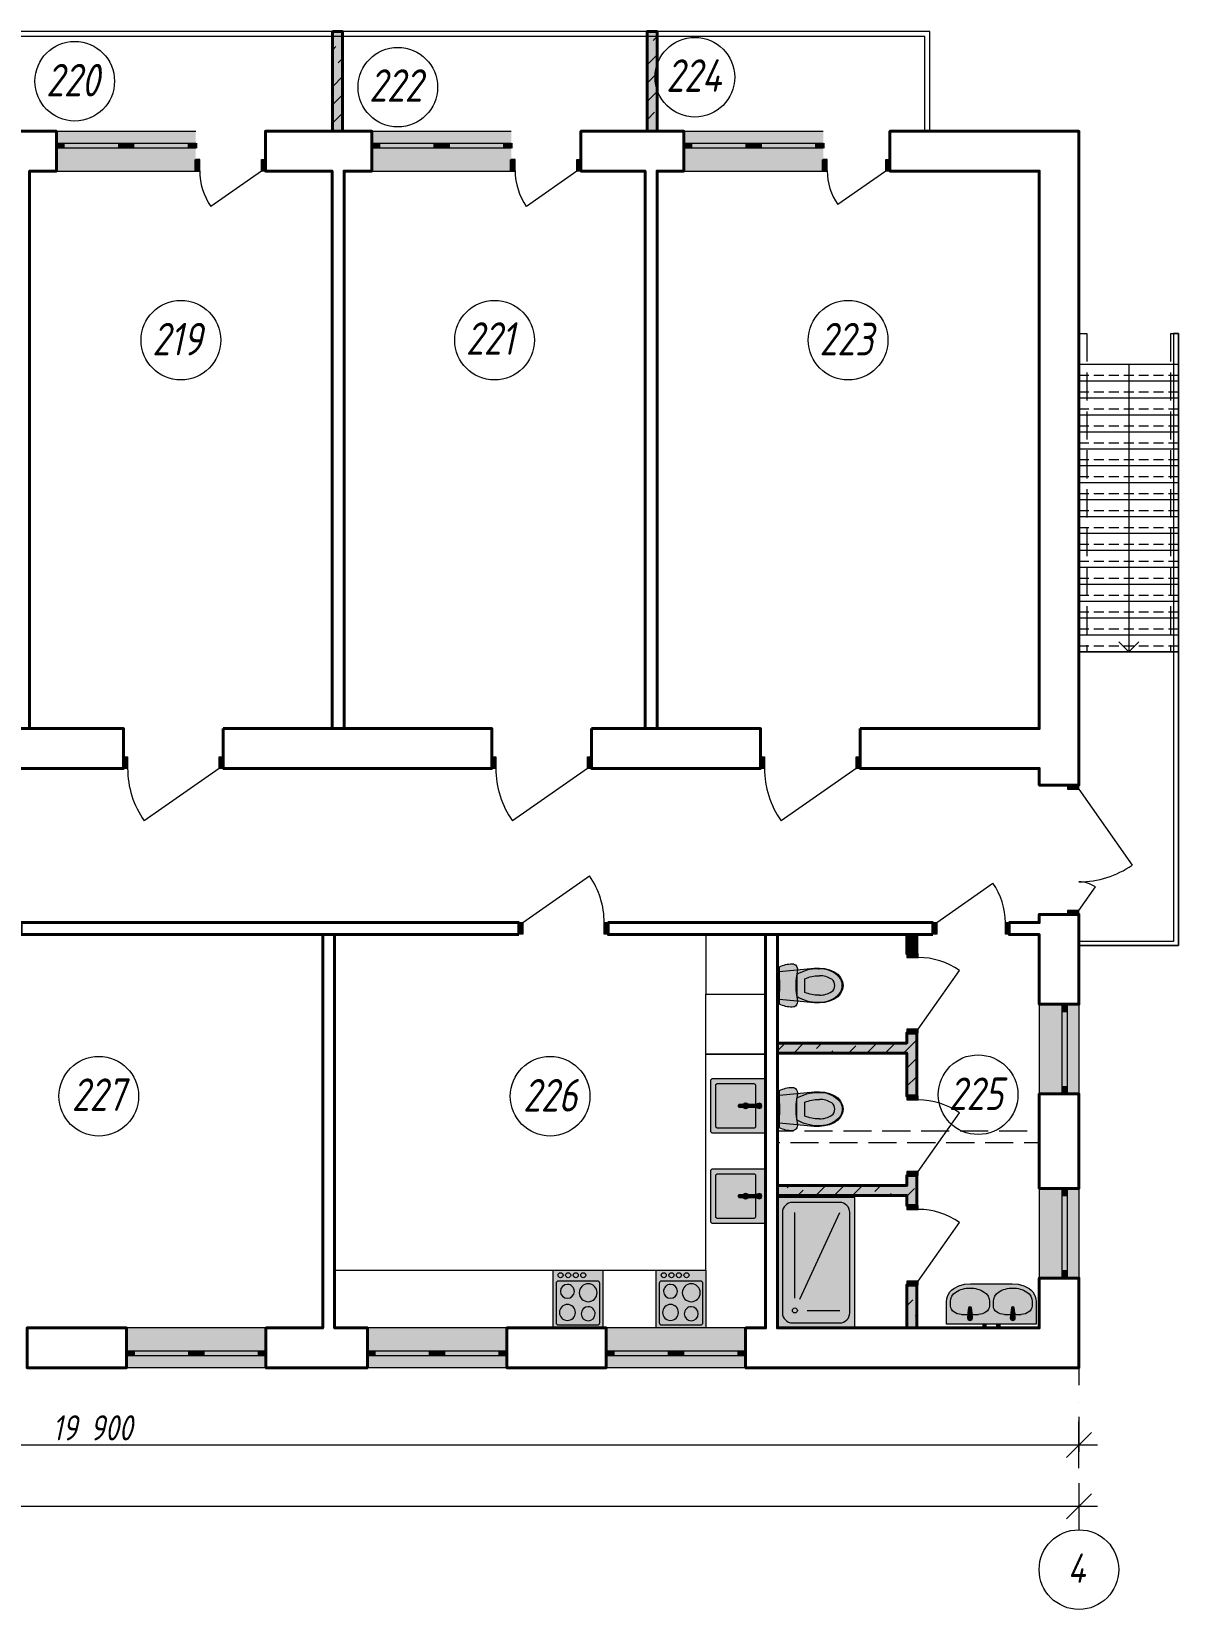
# Model space of a CAD drawing. Header units: millimetres. Extents: x 152414 to 272323, y -11730 to 31551.
# Drawn here: x 260797 to 272323, y 9439 to 25286 of the extents above; entities that cross this region are included whole.
import ezdxf

# ---------------------------------------------------------------- set-up
doc = ezdxf.new("R2010")
doc.units = ezdxf.units.MM
for name, color, linetype in [('!Сан приборы', 200, 'Continuous'), ('PDF _Аннотация - Общий', 7, 'Continuous'), ('PDF _Интерьер - Мебель', 7, 'Continuous'), ('PDF _Конструктив - Стены Несущие', 7, 'Continuous'), ('PDF _Размер - Общий', 7, 'Continuous'), ('PDF _Текст', 7, 'Continuous')]:
    doc.layers.add(name, color=color, linetype=linetype)
doc.styles.add('PDF Arial', font='isocpeui.ttf', dxfattribs={"width": 0.8})

msp = doc.modelspace()

# ---------------------------------------------------------------- hatches: boundary and pattern name
at = {"layer": '!Сан приборы', "true_color": 0xffffff, "transparency": 33554559}
for points in [[(268313, 15893), (268328, 15900), (268343, 15906), (268359, 15911), (268375, 15915), (268391, 15919), (268408, 15921), (268424, 15923), (268441, 15923), (268453, 15922), (268464, 15918), (268474, 15912), (268482, 15904), (268488, 15894), (268492, 15883), (268494, 15872), (268493, 15860), (268486, 15822), (268481, 15783), (268478, 15745), (268477, 15706), (268478, 15667), (268481, 15628), (268486, 15590), (268493, 15551), (268494, 15540), (268492, 15528), (268488, 15517), (268482, 15508), (268474, 15499), (268464, 15493), (268453, 15490), (268441, 15488), (268424, 15489), (268408, 15490), (268391, 15493), (268375, 15496), (268359, 15500), (268343, 15506), (268328, 15512), (268313, 15519)], [(268766, 15875), (268816, 15863), (268863, 15844), (268900, 15818), (268928, 15785), (268946, 15747), (268953, 15706), (268946, 15665), (268928, 15626), (268900, 15593), (268863, 15568), (268816, 15549), (268766, 15536), (268715, 15531), (268663, 15532), (268313, 15565), (268313, 15847), (268663, 15879), (268715, 15881)], [(267623, 14242), (267623, 14752), (267629, 14766), (267643, 14772), (268153, 14772), (268167, 14766), (268173, 14752), (268173, 14242), (268167, 14228), (268153, 14222), (267643, 14222), (267629, 14228)], [(268313, 14651), (268328, 14658), (268343, 14664), (268359, 14669), (268375, 14674), (268391, 14677), (268408, 14680), (268424, 14681), (268441, 14682), (268453, 14680), (268464, 14677), (268474, 14670), (268482, 14662), (268488, 14653), (268492, 14642), (268494, 14630), (268493, 14619), (268486, 14580), (268481, 14542), (268478, 14503), (268477, 14464), (268478, 14425), (268481, 14386), (268486, 14348), (268493, 14310), (268494, 14298), (268492, 14287), (268488, 14276), (268482, 14266), (268474, 14258), (268464, 14252), (268453, 14248), (268441, 14247), (268424, 14247), (268408, 14249), (268391, 14251), (268375, 14254), (268359, 14259), (268343, 14264), (268328, 14270), (268313, 14277)], [(268766, 14633), (268816, 14621), (268863, 14602), (268900, 14576), (268928, 14543), (268946, 14505), (268953, 14464), (268946, 14423), (268928, 14385), (268900, 14352), (268863, 14326), (268816, 14307), (268766, 14295), (268715, 14289), (268663, 14291), (268313, 14323), (268313, 14605), (268663, 14637), (268715, 14639)], [(267905, 14511), (267910, 14513), (268068, 14513), (268046, 14507), (268040, 14503), (268038, 14497), (268040, 14491), (268046, 14487), (268068, 14481), (267910, 14481), (267905, 14483), (267900, 14497)], [(268046, 14507), (268105, 14523), (268126, 14517), (268136, 14497), (268126, 14477), (268105, 14471), (268046, 14487), (268040, 14491), (268038, 14497), (268040, 14503)], [(267623, 13335), (267623, 13845), (267629, 13859), (267643, 13865), (268153, 13865), (268167, 13859), (268173, 13845), (268173, 13335), (268167, 13321), (268153, 13315), (267643, 13315), (267629, 13321)], [(267905, 13605), (267910, 13606), (268068, 13606), (268046, 13600), (268040, 13597), (268038, 13590), (268040, 13584), (268046, 13580), (268068, 13574), (267910, 13574), (267905, 13576), (267900, 13590)], [(268046, 13600), (268105, 13616), (268126, 13610), (268136, 13590), (268126, 13570), (268105, 13564), (268046, 13580), (268040, 13584), (268038, 13590), (268040, 13597)], [(269993, 12532), (269995, 12558), (270001, 12583), (270012, 12606), (270026, 12628), (270043, 12646), (270064, 12662), (270064, 12662), (270117, 12689), (270174, 12705), (270234, 12711), (270234, 12711), (270652, 12711), (270711, 12705), (270768, 12689), (270821, 12662), (270821, 12662), (270842, 12646), (270859, 12628), (270874, 12606), (270884, 12583), (270891, 12558), (270893, 12532), (270893, 12532), (270893, 12305), (269993, 12305)], [(270203, 12367), (270207, 12409), (270210, 12419), (270217, 12472), (270220, 12479), (270228, 12482), (270235, 12479), (270239, 12472), (270245, 12419), (270249, 12409), (270253, 12367), (270245, 12350), (270228, 12342), (270210, 12350)], [(270633, 12367), (270637, 12409), (270640, 12419), (270647, 12472), (270650, 12479), (270658, 12482), (270665, 12479), (270669, 12472), (270675, 12419), (270679, 12409), (270683, 12367), (270675, 12350), (270658, 12342), (270640, 12350)]]:
    msp.add_hatch(color=7, dxfattribs=at).paths.add_polyline_path(points)
at = {"layer": 'PDF _Конструктив - Стены Несущие', "true_color": 0xffffff, "transparency": 33554559}
for points in [[(262448, 24286), (262448, 24166), (262448, 24116), (262448, 23886), (261048, 23886), (261048, 24116), (261048, 24166), (261048, 24286)], [(265618, 24286), (265618, 24166), (265618, 24116), (265618, 23886), (264218, 23886), (264218, 24116), (264218, 24166), (264218, 24286)], [(268753, 24286), (268753, 24166), (268753, 24116), (268753, 23886), (267353, 23886), (267353, 24116), (267353, 24166), (267353, 24286)], [(271323, 14617), (271203, 14617), (271153, 14617), (270923, 14617), (270923, 15517), (271153, 15517), (271203, 15517), (271323, 15517)], [(271323, 12767), (271203, 12767), (271153, 12767), (270923, 12767), (270923, 13667), (271153, 13667), (271203, 13667), (271323, 13667)], [(261753, 11867), (261753, 11987), (261753, 12037), (261753, 12267), (263153, 12267), (263153, 12037), (263153, 11987), (263153, 11867)], [(264173, 11867), (264173, 11987), (264173, 12037), (264173, 12267), (265573, 12267), (265573, 12037), (265573, 11987), (265573, 11867)], [(266573, 11867), (266573, 11987), (266573, 12037), (266573, 12267), (267973, 12267), (267973, 12037), (267973, 11987), (267973, 11867)]]:
    msp.add_hatch(color=7, dxfattribs=at).paths.add_polyline_path(points)

# ---------------------------------------------------------------- linework, layer by layer
at = {"layer": '!Сан приборы', "lineweight": 0}
for points in [[(268313, 15893), (268328, 15900), (268343, 15906), (268359, 15911), (268375, 15915), (268391, 15919), (268408, 15921), (268424, 15923), (268441, 15923), (268453, 15922), (268464, 15918), (268474, 15912), (268482, 15904), (268488, 15894), (268492, 15883), (268494, 15872), (268493, 15860), (268486, 15822), (268481, 15783), (268478, 15745), (268477, 15706), (268478, 15667), (268481, 15628), (268486, 15590), (268493, 15551), (268494, 15540), (268492, 15528), (268488, 15517), (268482, 15508), (268474, 15499), (268464, 15493), (268453, 15490), (268441, 15488), (268424, 15489), (268408, 15490), (268391, 15493), (268375, 15496), (268359, 15500), (268343, 15506), (268328, 15512), (268313, 15519)], [(268766, 15875), (268816, 15863), (268863, 15844), (268900, 15818), (268928, 15785), (268946, 15747), (268953, 15706), (268946, 15665), (268928, 15626), (268900, 15593), (268863, 15568), (268816, 15549), (268766, 15536), (268715, 15531), (268663, 15532), (268313, 15565), (268313, 15847), (268663, 15879), (268715, 15881)], [(268293, 15694), (268293, 15706), (268293, 15717), (268293, 15722), (268313, 15722), (268313, 15717), (268313, 15706), (268313, 15694), (268313, 15690), (268313, 15665), (268313, 15649), (268293, 15649), (268293, 15665), (268293, 15690)], [(268313, 14651), (268328, 14658), (268343, 14664), (268359, 14669), (268375, 14674), (268391, 14677), (268408, 14680), (268424, 14681), (268441, 14682), (268453, 14680), (268464, 14677), (268474, 14670), (268482, 14662), (268488, 14653), (268492, 14642), (268494, 14630), (268493, 14619), (268486, 14580), (268481, 14542), (268478, 14503), (268477, 14464), (268478, 14425), (268481, 14386), (268486, 14348), (268493, 14310), (268494, 14298), (268492, 14287), (268488, 14276), (268482, 14266), (268474, 14258), (268464, 14252), (268453, 14248), (268441, 14247), (268424, 14247), (268408, 14249), (268391, 14251), (268375, 14254), (268359, 14259), (268343, 14264), (268328, 14270), (268313, 14277)], [(268766, 14633), (268816, 14621), (268863, 14602), (268900, 14576), (268928, 14543), (268946, 14505), (268953, 14464), (268946, 14423), (268928, 14385), (268900, 14352), (268863, 14326), (268816, 14307), (268766, 14295), (268715, 14289), (268663, 14291), (268313, 14323), (268313, 14605), (268663, 14637), (268715, 14639)], [(268293, 14453), (268293, 14464), (268293, 14475), (268293, 14480), (268313, 14480), (268313, 14475), (268313, 14464), (268313, 14453), (268313, 14448), (268313, 14424), (268313, 14407), (268293, 14407), (268293, 14424), (268293, 14448)], [(269069, 13577), (268293, 13577), (268293, 12267), (269069, 12267)], [(269993, 12532), (269995, 12558), (270001, 12583), (270012, 12606), (270026, 12628), (270043, 12646), (270064, 12662), (270117, 12689), (270174, 12705), (270234, 12711), (270652, 12711), (270711, 12705), (270768, 12689), (270821, 12662), (270842, 12646), (270859, 12628), (270874, 12606), (270884, 12583), (270891, 12558), (270893, 12532), (270893, 12305), (269993, 12305)], [(270359, 12305), (270386, 12305), (270386, 12285), (270359, 12285)], [(270499, 12305), (270526, 12305), (270526, 12285), (270499, 12285)]]:
    msp.add_lwpolyline(points, close=True, dxfattribs=at)
for points in [[(268701, 15873, 0.133292), (268486, 15815), (268486, 15706), (268486, 15597, 0.133292), (268701, 15538, 0.007499), (268711, 15539, 0.015722), (268725, 15538, 0.214492), (268917, 15625, 0.158331), (268944, 15706, 0.158056), (268917, 15787, 0.214167), (268725, 15873, 0.015722), (268711, 15873)], [(268710, 15608, -0.1012), (268568, 15637), (268568, 15706), (268568, 15774, -0.101215), (268710, 15804)], [(268715, 15608, 0.140741), (268838, 15644, 0.234285), (268870, 15706, 0.234285), (268838, 15768, 0.140179), (268715, 15804)], [(268105, 14471), (268046, 14487), (268068, 14481), (267910, 14481, -0.176013), (267905, 14483, -0.188181), (267900, 14497, -0.188839), (267905, 14511, -0.176013), (267910, 14513), (268068, 14513), (268046, 14507), (268105, 14523)], [(268109, 14471, 0.414773), (268136, 14497, 0.414773), (268109, 14523)], [(268710, 14366, -0.101215), (268568, 14395), (268568, 14464), (268568, 14533, -0.1012), (268710, 14562)], [(268715, 14366, 0.140179), (268838, 14402, 0.234285), (268870, 14464, 0.234285), (268838, 14526, 0.140741), (268715, 14562)], [(267905, 13576, -0.188839), (267900, 13590, -0.188181), (267905, 13605, -0.176013), (267910, 13606), (268068, 13606), (268046, 13600), (268105, 13616)], [(268109, 13564, 0.414773), (268136, 13590, 0.414773), (268109, 13617)], [(270033, 12487), (270033, 12532, -0.257856), (270085, 12627, -0.136533), (270228, 12667, -0.136444), (270370, 12627, -0.257314), (270423, 12532), (270423, 12487)], [(270463, 12487), (270463, 12532, -0.257856), (270515, 12627, -0.136533), (270658, 12667, -0.136444), (270800, 12627, -0.257314), (270852, 12532), (270852, 12487)], [(270210, 12419), (270217, 12472, -0.380252), (270228, 12482, -0.376899), (270239, 12472), (270245, 12419, 0.252665), (270228, 12429, 0.253346), (270210, 12419, 0.118295), (270207, 12409), (270203, 12367, 0.414), (270228, 12342, 0.414), (270253, 12367), (270249, 12409)], [(270640, 12419), (270647, 12472, -0.380252), (270658, 12482, -0.376899), (270669, 12472), (270675, 12419, 0.252665), (270658, 12429, 0.253346), (270640, 12419, 0.118295), (270637, 12409), (270633, 12367, 0.414), (270658, 12342, 0.414), (270683, 12367), (270679, 12409)]]:
    msp.add_lwpolyline(points, format="xyb", dxfattribs=at)
for points in [[(268711, 15873), (268711, 15873)], [(268293, 15722), (268293, 15746), (268293, 15763), (268313, 15763), (268313, 15746), (268313, 15722)], [(268313, 15690), (268293, 15690)], [(268715, 15803), (268715, 15803)], [(268838, 15768), (268838, 15768)], [(268870, 15706), (268870, 15706)], [(268917, 15787), (268917, 15787)], [(268944, 15706), (268944, 15706)], [(268486, 15597), (268486, 15597)], [(268568, 15637), (268568, 15637)], [(268711, 15539), (268711, 15539)], [(268715, 15608), (268715, 15608)], [(268838, 15644), (268838, 15644)], [(268917, 15625), (268917, 15625)], [(268711, 14631), (268711, 14631)], [(267905, 14511), (267905, 14511)], [(267905, 14483), (267905, 14483)], [(267910, 14513), (267910, 14513)], [(268046, 14507), (268046, 14507)], [(268046, 14487), (268046, 14487)], [(268105, 14471), (268105, 14471)], [(268293, 14480), (268293, 14504), (268293, 14521), (268313, 14521), (268313, 14504), (268313, 14480)], [(268313, 14448), (268293, 14448)], [(268715, 14562), (268715, 14562)], [(268838, 14526), (268838, 14526)], [(268870, 14464), (268870, 14464)], [(268917, 14545), (268917, 14545)], [(268944, 14464), (268944, 14464)], [(267673, 14292), (267673, 14292)], [(268486, 14355), (268486, 14355)], [(268568, 14395), (268568, 14395)], [(268711, 14297), (268711, 14297)], [(268715, 14366), (268715, 14366)], [(268838, 14402), (268838, 14402)], [(268917, 14383), (268917, 14383)], [(267623, 14242), (267623, 14242)], [(267905, 13605), (267905, 13605)], [(267905, 13576), (267905, 13576)], [(267910, 13606), (267910, 13606)], [(268105, 13564), (268046, 13580), (268068, 13574), (267910, 13574)], [(268046, 13600), (268046, 13600)], [(268046, 13580), (268046, 13580)], [(268105, 13564), (268105, 13564)], [(267623, 13335), (267623, 13335)], [(267673, 13385), (267673, 13385)], [(268468, 12567), (268468, 13427)], [(268518, 12556), (268919, 13427)], [(270234, 12711), (270234, 12711)], [(270064, 12662), (270064, 12662)], [(270821, 12662), (270821, 12662)], [(270893, 12532), (270893, 12532)], [(268593, 12442), (268919, 12442)], [(270144, 12402), (270312, 12402)], [(270203, 12367), (270203, 12367)], [(270210, 12419), (270210, 12419)], [(270239, 12472), (270239, 12472)], [(270249, 12409), (270249, 12409)], [(270574, 12402), (270742, 12402)], [(270633, 12367), (270633, 12367)], [(270640, 12419), (270640, 12419)], [(270669, 12472), (270669, 12472)], [(270679, 12409), (270679, 12409)]]:
    msp.add_lwpolyline(points, dxfattribs=at)
for points in [[(268153, 14772, -0.414376), (268173, 14752), (268173, 14242, -0.41625), (268153, 14222), (267643, 14222, -0.414376), (267623, 14242), (267623, 14752, -0.4125), (267643, 14772)], [(268053, 14722, -0.414376), (268073, 14702), (268073, 14292, -0.41625), (268053, 14272), (267693, 14272, -0.414376), (267673, 14292), (267673, 14702, -0.4125), (267693, 14722)], [(268711, 14297, -0.007497), (268701, 14297, -0.132968), (268486, 14355), (268486, 14464), (268486, 14573, -0.133292), (268701, 14631, -0.007499), (268711, 14631, -0.015722), (268725, 14632, -0.214492), (268917, 14545, -0.158331), (268944, 14464, -0.158232), (268917, 14383, -0.21445), (268725, 14297, -0.015722)], [(268046, 14507, 0.362233), (268038, 14497, 0.360053), (268046, 14487, -0.360053), (268038, 14497, -0.362233)], [(268153, 13865, -0.41625), (268173, 13845), (268173, 13335, -0.414376), (268153, 13315), (267643, 13315, -0.4125), (267623, 13335), (267623, 13845, -0.414376), (267643, 13865)], [(268053, 13815, -0.41625), (268073, 13795), (268073, 13385, -0.414376), (268053, 13365), (267693, 13365, -0.4125), (267673, 13385), (267673, 13795, -0.414376), (267693, 13815)], [(268046, 13600, 0.356324), (268038, 13590, 0.362233), (268046, 13580, -0.362233), (268038, 13590, -0.356324)], [(269019, 13427, 0.414375), (268919, 13527), (268443, 13527, 0.414375), (268343, 13427), (268343, 12417, 0.414), (268443, 12317), (268919, 12317, 0.414), (269019, 12417)], [(270228, 12421, 0.413603), (270214, 12407), (270214, 12392), (270241, 12392), (270241, 12407, 0.413603)], [(270658, 12421, 0.413603), (270644, 12407), (270644, 12392), (270671, 12392), (270671, 12407, 0.413603)]]:
    msp.add_lwpolyline(points, format="xyb", close=True, dxfattribs=at)
for centre, radius in [((267973, 14497), 30), ((267973, 13590), 30), ((268468, 12442), 25)]:
    msp.add_circle(centre, radius, dxfattribs=at)
for points in [[(268701, 15873), (268704, 15873), (268707, 15873), (268711, 15873)], [(268710, 15804), (268712, 15804), (268713, 15804), (268715, 15804)], [(268715, 15608), (268713, 15608), (268712, 15608), (268710, 15608)], [(268105, 14523), (268106, 14523), (268108, 14523), (268109, 14523)], [(268109, 14471), (268108, 14471), (268106, 14471), (268105, 14471)], [(268710, 14562), (268712, 14562), (268713, 14562), (268715, 14562)], [(268715, 14366), (268713, 14366), (268712, 14366), (268710, 14366)], [(267910, 13574), (267908, 13574), (267907, 13575), (267905, 13576)], [(268105, 13616), (268106, 13616), (268108, 13617), (268109, 13617)], [(268109, 13564), (268108, 13564), (268106, 13564), (268105, 13564)], [(270144, 12402), (270082, 12402), (270033, 12440), (270033, 12487)], [(270245, 12419), (270247, 12416), (270248, 12413), (270249, 12409)], [(270423, 12487), (270423, 12440), (270373, 12402), (270312, 12402)], [(270574, 12402), (270512, 12402), (270463, 12440), (270463, 12487)], [(270675, 12419), (270677, 12416), (270678, 12413), (270679, 12409)], [(270852, 12487), (270852, 12440), (270803, 12402), (270742, 12402)]]:
    msp.add_open_spline(points, degree=3, dxfattribs=at)
at = {"layer": '!Сан приборы', "color": 7, "lineweight": 0, "true_color": 0xffffff, "transparency": 33554559}
for points in [[(268313, 15763), (268313, 15746), (268293, 15763), (268293, 15746)], [(268313, 15746), (268313, 15722), (268293, 15746), (268293, 15722)], [(268313, 15722), (268313, 15717), (268293, 15722), (268293, 15717)], [(268313, 15717), (268313, 15706), (268293, 15717), (268293, 15706)], [(268313, 15706), (268313, 15694), (268293, 15706), (268293, 15694)], [(268313, 15694), (268313, 15690), (268293, 15694), (268293, 15690)], [(268293, 15690), (268313, 15690), (268293, 15665), (268313, 15665)], [(268313, 15665), (268313, 15649), (268293, 15665), (268293, 15649)], [(268313, 14521), (268313, 14504), (268293, 14521), (268293, 14504)], [(268313, 14504), (268313, 14480), (268293, 14504), (268293, 14480)], [(268313, 14480), (268313, 14475), (268293, 14480), (268293, 14475)], [(268313, 14475), (268313, 14464), (268293, 14475), (268293, 14464)], [(268313, 14464), (268313, 14453), (268293, 14464), (268293, 14453)], [(268313, 14453), (268313, 14448), (268293, 14453), (268293, 14448)], [(268293, 14448), (268313, 14448), (268293, 14424), (268313, 14424)], [(268313, 14424), (268313, 14407), (268293, 14424), (268293, 14407)], [(269069, 12267), (268293, 12267), (269069, 13577), (268293, 13577)], [(270359, 12305), (270386, 12305), (270359, 12285), (270386, 12285)], [(270499, 12305), (270526, 12305), (270499, 12285), (270526, 12285)]]:
    msp.add_solid(points, dxfattribs=at)
at = {"layer": 'PDF _Аннотация - Общий', "lineweight": 9}
for points in [[(269823, 24286), (269823, 25286), (254443, 25286), (254443, 24286)], [(269773, 24286), (269773, 25236), (254493, 25236), (254493, 24286)], [(272243, 22254), (272323, 22254), (272323, 19057), (271323, 19057), (272323, 19057), (272323, 16107), (271323, 16107), (271323, 16148)], [(272323, 19057), (271323, 19057), (271323, 22254), (271403, 22254)], [(271403, 22254), (271403, 21972)], [(272243, 22254), (272243, 21972)], [(271323, 21947), (272323, 21947)], [(271823, 21947), (271823, 19057)], [(271323, 21837), (271423, 21837)], [(271323, 21777), (272323, 21777)], [(271403, 21863), (271403, 21581)], [(271473, 21837), (271573, 21837)], [(271623, 21837), (271723, 21837)], [(271773, 21837), (271873, 21837)], [(271923, 21837), (272023, 21837)], [(272073, 21837), (272173, 21837)], [(272223, 21837), (272323, 21837)], [(272243, 21863), (272243, 21581)], [(271323, 21667), (271423, 21667)], [(271323, 21607), (272323, 21607)], [(271473, 21667), (271573, 21667)], [(271623, 21667), (271723, 21667)], [(271773, 21667), (271873, 21667)], [(271923, 21667), (272023, 21667)], [(272073, 21667), (272173, 21667)], [(272223, 21667), (272323, 21667)], [(271323, 21497), (271423, 21497)], [(271323, 21437), (272323, 21437)], [(271403, 21472), (271403, 21190)], [(271473, 21497), (271573, 21497)], [(271623, 21497), (271723, 21497)], [(271773, 21497), (271873, 21497)], [(271923, 21497), (272023, 21497)], [(272073, 21497), (272173, 21497)], [(272223, 21497), (272323, 21497)], [(272243, 21472), (272243, 21190)], [(271323, 21327), (271423, 21327)], [(271323, 21267), (272323, 21267)], [(271473, 21327), (271573, 21327)], [(271623, 21327), (271723, 21327)], [(271773, 21327), (271873, 21327)], [(271923, 21327), (272023, 21327)], [(272073, 21327), (272173, 21327)], [(272223, 21327), (272323, 21327)], [(271323, 21157), (271423, 21157)], [(271323, 21097), (272323, 21097)], [(271403, 21081), (271403, 20798)], [(271473, 21157), (271573, 21157)], [(271623, 21157), (271723, 21157)], [(271773, 21157), (271873, 21157)], [(271923, 21157), (272023, 21157)], [(272073, 21157), (272173, 21157)], [(272223, 21157), (272323, 21157)], [(272243, 21081), (272243, 20798)], [(271323, 20987), (271423, 20987)], [(271323, 20927), (272323, 20927)], [(271473, 20987), (271573, 20987)], [(271623, 20987), (271723, 20987)], [(271773, 20987), (271873, 20987)], [(271923, 20987), (272023, 20987)], [(272073, 20987), (272173, 20987)], [(272223, 20987), (272323, 20987)], [(271323, 20817), (271423, 20817)], [(271473, 20817), (271573, 20817)], [(271623, 20817), (271723, 20817)], [(271773, 20817), (271873, 20817)], [(271923, 20817), (272023, 20817)], [(272073, 20817), (272173, 20817)], [(272223, 20817), (272323, 20817)], [(271323, 20757), (272323, 20757)], [(271323, 20647), (271423, 20647)], [(271403, 20689), (271403, 20407)], [(271473, 20647), (271573, 20647)], [(271623, 20647), (271723, 20647)], [(271773, 20647), (271873, 20647)], [(271923, 20647), (272023, 20647)], [(272073, 20647), (272173, 20647)], [(272223, 20647), (272323, 20647)], [(272243, 20689), (272243, 20407)], [(271323, 20587), (272323, 20587)], [(271323, 20477), (271423, 20477)], [(271473, 20477), (271573, 20477)], [(271623, 20477), (271723, 20477)], [(271773, 20477), (271873, 20477)], [(271923, 20477), (272023, 20477)], [(272073, 20477), (272173, 20477)], [(272223, 20477), (272323, 20477)], [(271323, 20417), (272323, 20417)], [(271323, 20307), (271423, 20307)], [(271403, 20298), (271403, 20016)], [(271473, 20307), (271573, 20307)], [(271623, 20307), (271723, 20307)], [(271773, 20307), (271873, 20307)], [(271923, 20307), (272023, 20307)], [(272073, 20307), (272173, 20307)], [(272223, 20307), (272323, 20307)], [(272243, 20298), (272243, 20016)], [(271323, 20247), (272323, 20247)], [(271323, 20137), (271423, 20137)], [(271473, 20137), (271573, 20137)], [(271623, 20137), (271723, 20137)], [(271773, 20137), (271873, 20137)], [(271923, 20137), (272023, 20137)], [(272073, 20137), (272173, 20137)], [(272223, 20137), (272323, 20137)], [(271323, 20077), (272323, 20077)], [(271323, 19967), (271423, 19967)], [(271323, 19907), (272323, 19907)], [(271403, 19907), (271403, 19625)], [(271473, 19967), (271573, 19967)], [(271623, 19967), (271723, 19967)], [(271773, 19967), (271873, 19967)], [(271923, 19967), (272023, 19967)], [(272073, 19967), (272173, 19967)], [(272223, 19967), (272323, 19967)], [(272243, 19907), (272243, 19625)], [(271323, 19797), (271423, 19797)], [(271323, 19737), (272323, 19737)], [(271473, 19797), (271573, 19797)], [(271623, 19797), (271723, 19797)], [(271773, 19797), (271873, 19797)], [(271923, 19797), (272023, 19797)], [(272073, 19797), (272173, 19797)], [(272223, 19797), (272323, 19797)], [(271323, 19627), (271423, 19627)], [(271323, 19567), (272323, 19567)], [(271403, 19516), (271403, 19234)], [(271473, 19627), (271573, 19627)], [(271623, 19627), (271723, 19627)], [(271773, 19627), (271873, 19627)], [(271923, 19627), (272023, 19627)], [(272073, 19627), (272173, 19627)], [(272223, 19627), (272323, 19627)], [(272243, 19516), (272243, 19234)], [(271323, 19457), (271423, 19457)], [(271323, 19397), (272323, 19397)], [(271473, 19457), (271573, 19457)], [(271623, 19457), (271723, 19457)], [(271773, 19457), (271873, 19457)], [(271923, 19457), (272023, 19457)], [(272073, 19457), (272173, 19457)], [(272223, 19457), (272323, 19457)], [(271323, 19287), (271423, 19287)], [(271323, 19227), (272323, 19227)], [(271473, 19287), (271573, 19287)], [(271623, 19287), (271723, 19287)], [(271773, 19287), (271873, 19287)], [(271923, 19287), (272023, 19287)], [(272073, 19287), (272173, 19287)], [(272223, 19287), (272323, 19287)], [(271323, 19117), (271423, 19117)], [(271403, 19125), (271403, 19057)], [(271473, 19117), (271573, 19117)], [(271623, 19117), (271723, 19117)], [(271923, 19157), (271823, 19057), (271723, 19157)], [(271773, 19117), (271873, 19117)], [(271923, 19117), (272023, 19117)], [(272073, 19117), (272173, 19117)], [(272223, 19117), (272323, 19117)], [(272243, 19125), (272243, 19057)], [(263843, 12847), (267573, 12847), (267573, 15017), (268173, 15017), (267573, 15017), (267573, 15617), (268173, 15617), (268173, 15017)], [(271323, 15397), (271323, 15044)], [(271323, 14868), (271323, 14868)], [(271323, 14727), (271323, 14374)], [(268316, 14127), (268293, 14127), (268293, 14247), (268455, 14247)], [(268707, 14127), (268425, 14127)], [(268564, 14247), (268846, 14247)], [(269098, 14127), (268816, 14127)], [(268955, 14247), (269237, 14247)], [(269489, 14127), (269207, 14127)], [(269346, 14247), (269629, 14247)], [(269880, 14127), (269598, 14127)], [(269738, 14247), (270020, 14247)], [(270272, 14127), (269989, 14127)], [(270129, 14247), (270411, 14247)], [(270663, 14127), (270381, 14127)], [(270520, 14247), (270802, 14247)], [(270911, 14247), (270923, 14247), (270923, 14127), (270772, 14127)], [(271323, 14198), (271323, 14198)], [(271323, 14056), (271323, 13704)], [(271323, 13527), (271323, 13527)], [(271323, 13386), (271323, 13033)], [(271323, 12857), (271323, 12857)], [(271323, 12716), (271323, 12363)], [(271323, 12187), (271323, 12187)], [(271323, 12046), (271323, 11693)], [(271323, 11516), (271323, 11516)], [(271323, 11375), (271323, 11023)], [(271323, 10846), (271323, 10846)], [(271323, 10705), (271323, 10352)], [(271323, 10271), (271323, 10271)]]:
    msp.add_lwpolyline(points, dxfattribs=at)
for points in [[(272273, 22254), (272273, 16148), (271323, 16148), (271323, 16107), (272323, 16107), (272323, 22254)], [(267573, 15617), (268173, 15617), (268173, 16217), (267573, 16217)]]:
    msp.add_lwpolyline(points, close=True, dxfattribs=at)
at = {"layer": 'PDF _Аннотация - Общий', "lineweight": 20}
msp.add_circle((271323, 9839), 400, dxfattribs=at)
at = {"layer": 'PDF _Интерьер - Мебель', "lineweight": 0}
for points in [[(266538, 12847), (266538, 12267), (266038, 12267), (266038, 12847)], [(267574, 12847), (267574, 12267), (267074, 12267), (267074, 12847)]]:
    msp.add_lwpolyline(points, close=True, dxfattribs=at)
for points in [[(266093, 12737, 0.414), (266068, 12712), (266068, 12322, 0.414), (266093, 12297), (266483, 12297, 0.414), (266508, 12322), (266508, 12712, 0.414), (266483, 12737)], [(266112, 12634, 0.413571), (266182, 12564, 0.414107), (266252, 12634, 0.414643), (266182, 12704, 0.414107)], [(266301, 12620, 0.414167), (266391, 12530, 0.414167), (266481, 12620, 0.414167), (266391, 12710, 0.414167)], [(267129, 12737, 0.414), (267104, 12712), (267104, 12322, 0.414), (267129, 12297), (267519, 12297, 0.414), (267544, 12322), (267544, 12712, 0.414), (267519, 12737)], [(267148, 12634, 0.414107), (267218, 12564, 0.413571), (267288, 12634, 0.414107), (267218, 12704, 0.414643)], [(267337, 12620, 0.414167), (267427, 12530, 0.414167), (267517, 12620, 0.414167), (267427, 12710, 0.414167)], [(266102, 12422, 0.414375), (266182, 12342, 0.414375), (266262, 12422, 0.414375), (266182, 12502, 0.414375)], [(266321, 12409, 0.413571), (266391, 12339, 0.414107), (266461, 12409, 0.414643), (266391, 12479, 0.414107)], [(267138, 12422, 0.414375), (267218, 12342, 0.413906), (267298, 12422, 0.413906), (267218, 12502, 0.414375)], [(267357, 12409, 0.414107), (267427, 12339, 0.413571), (267497, 12409, 0.414107), (267427, 12479, 0.414643)]]:
    msp.add_lwpolyline(points, format="xyb", close=True, dxfattribs=at)
for points in [[(266068, 12712), (266068, 12712)], [(266483, 12737), (266483, 12737)], [(267104, 12712), (267104, 12712)], [(267519, 12737), (267519, 12737)], [(266093, 12297), (266093, 12297)], [(266508, 12322), (266508, 12322)], [(267129, 12297), (267129, 12297)], [(267544, 12322), (267544, 12322)]]:
    msp.add_lwpolyline(points, dxfattribs=at)
at = {"layer": 'PDF _Интерьер - Мебель', "lineweight": 20}
for centre in [(267463, 24828), (261231, 24788), (264478, 24728), (262298, 22187), (265450, 22187), (269003, 22187), (261473, 14594), (266008, 14594), (270309, 14609)]:
    msp.add_circle(centre, 400, dxfattribs=at)
at = {"layer": 'PDF _Интерьер - Мебель', "lineweight": 0}
for centre in [(266114, 12796), (266190, 12796), (266266, 12796), (266342, 12796), (267150, 12796), (267227, 12796), (267303, 12796), (267379, 12796)]:
    msp.add_circle(centre, 25.4, dxfattribs=at)
at = {"layer": 'PDF _Интерьер - Мебель', "color": 7, "lineweight": 0, "true_color": 0xffffff, "transparency": 33554559}
for points in [[(266038, 12267), (266038, 12847), (266538, 12267), (266538, 12847)], [(267074, 12267), (267074, 12847), (267574, 12267), (267574, 12847)]]:
    msp.add_solid(points, dxfattribs=at)
at = {"layer": 'PDF _Конструктив - Стены Несущие', "lineweight": 5}
for points in [[(263823, 25285), (263824, 25286)], [(267045, 25198), (267083, 25236)], [(263823, 25101), (263856, 25135)], [(266996, 24965), (267083, 25052)], [(263877, 24972), (263923, 25017)], [(263828, 24739), (263923, 24834)], [(266983, 24768), (267083, 24868)], [(263823, 24550), (263923, 24650)], [(266983, 24584), (267083, 24684)], [(263823, 24366), (263923, 24466)], [(266983, 24400), (267059, 24477)], [(267081, 24314), (267083, 24317)], [(269593, 16163), (269646, 16217)], [(269640, 16027), (269693, 16080)], [(268293, 15048), (268372, 15127)], [(268456, 15027), (268556, 15127)], [(268686, 15073), (268740, 15127)], [(268919, 15122), (268923, 15127)], [(269007, 15027), (269082, 15101)], [(269191, 15027), (269291, 15127)], [(269375, 15027), (269475, 15127)], [(269570, 15037), (269593, 15060), (269693, 15160)], [(268823, 15027), (268848, 15051)], [(269593, 14877), (269693, 14977)], [(269593, 14693), (269683, 14783)], [(269593, 13773), (269616, 13797)], [(268389, 13673), (268413, 13697)], [(268497, 13597), (268551, 13651)], [(268680, 13597), (268780, 13697)], [(268864, 13597), (268964, 13697)], [(269048, 13597), (269148, 13697)], [(269273, 13637), (269332, 13697)], [(269506, 13687), (269516, 13697)], [(269593, 13590), (269669, 13666)], [(268313, 13597), (268318, 13602)], [(269416, 13597), (269435, 13616)], [(269690, 13503), (269693, 13506)], [(269593, 12670), (269619, 12697)], [(269593, 12487), (269654, 12548)], [(269676, 12386), (269693, 12403)], [(269593, 12303), (269605, 12315)]]:
    msp.add_lwpolyline(points, dxfattribs=at)
at = {"layer": 'PDF _Конструктив - Стены Несущие', "lineweight": 40}
for points in [[(263823, 25286), (263823, 24286), (263923, 24286), (263923, 25286)], [(267083, 18286), (266963, 18286), (266963, 23886), (266318, 23886), (266318, 24001), (266318, 24286), (266963, 24286), (267083, 24286), (267083, 25286), (266983, 25286), (266983, 24286), (267083, 24286), (267353, 24286), (267353, 24166), (267353, 24116), (267353, 23886), (267083, 23886)], [(260658, 18286), (260658, 23886), (260008, 23886), (260008, 24001), (260008, 24286), (260658, 24286), (260778, 24286), (261048, 24286), (261048, 24166), (261048, 24116), (261048, 23886), (260778, 23886), (260778, 18286)], [(263818, 18286), (263818, 23886), (263148, 23886), (263148, 24001), (263148, 24286), (263818, 24286), (263938, 24286), (264218, 24286), (264218, 24166), (264218, 24116), (264218, 23886), (263938, 23886), (263938, 18286)], [(269123, 18286), (270923, 18286), (270923, 23886), (269423, 23886), (269423, 24001), (269423, 24286), (271323, 24286), (271323, 17719), (271208, 17719), (270923, 17719), (270923, 17886), (269123, 17886), (269123, 18001)], [(260043, 18286), (260043, 18001), (260043, 17886), (261723, 17886), (261723, 18001), (261723, 18286)], [(262723, 18286), (262723, 18001), (262723, 17886), (265423, 17886), (265423, 18001), (265423, 18286)], [(266423, 18286), (266423, 18001), (266423, 17886), (268123, 17886), (268123, 18001), (268123, 18286)], [(265693, 16217), (265693, 16222), (265693, 16337), (260693, 16337), (260693, 16222), (260693, 16217)], [(269853, 16217), (269853, 16222), (269853, 16337), (266593, 16337), (266593, 16222), (266593, 16217)], [(263153, 12267), (263153, 12037), (263153, 11987), (263153, 11867), (264173, 11867), (264173, 11987), (264173, 12037), (264173, 12267), (263843, 12267), (263843, 16217), (263723, 16217), (263723, 12267)], [(267973, 12267), (267973, 12037), (267973, 11987), (267973, 11867), (271323, 11867), (271323, 12767), (271203, 12767), (271153, 12767), (270923, 12767), (270923, 12267), (268293, 12267), (268293, 16217), (268173, 16217), (268173, 12267)], [(269593, 16217), (269593, 16027), (269693, 16027), (269693, 16217)], [(271203, 14617), (271323, 14617), (271323, 13667), (271203, 13667), (271153, 13667), (270923, 13667), (270923, 14617), (271153, 14617)], [(269693, 12697), (269693, 12267), (269593, 12267), (269593, 12697)], [(261753, 11987), (261753, 11867), (260753, 11867), (260753, 11987), (260753, 12037), (260753, 12267), (261753, 12267), (261753, 12037)], [(266573, 11987), (266573, 11867), (265573, 11867), (265573, 11987), (265573, 12037), (265573, 12267), (266573, 12267), (266573, 12037)]]:
    msp.add_lwpolyline(points, close=True, dxfattribs=at)
at = {"layer": 'PDF _Конструктив - Стены Несущие', "lineweight": 20}
for points in [[(261048, 24286), (262448, 24286)], [(264218, 24286), (265618, 24286)], [(267353, 24286), (268753, 24286)], [(261048, 24166), (261123, 24166), (261123, 24116), (261048, 24116)], [(261123, 24166), (261673, 24166)], [(261673, 24116), (261123, 24116)], [(261823, 24166), (262373, 24166)], [(262373, 24116), (261823, 24116)], [(262448, 24116), (262373, 24116), (262373, 24166), (262448, 24166)], [(264218, 24166), (264293, 24166), (264293, 24116), (264218, 24116)], [(264293, 24166), (264843, 24166)], [(264843, 24116), (264293, 24116)], [(264993, 24166), (265543, 24166)], [(265543, 24116), (264993, 24116)], [(265618, 24116), (265543, 24116), (265543, 24166), (265618, 24166)], [(267353, 24166), (267428, 24166), (267428, 24116), (267353, 24116)], [(267428, 24166), (267978, 24166)], [(267978, 24116), (267428, 24116)], [(268128, 24166), (268678, 24166)], [(268678, 24116), (268128, 24116)], [(268753, 24116), (268678, 24116), (268678, 24166), (268753, 24166)], [(261048, 23886), (262448, 23886), (262488, 23886), (262488, 24001), (262448, 24001), (262448, 23886)], [(264218, 23886), (265618, 23886), (265658, 23886), (265658, 24001), (265618, 24001), (265618, 23886)], [(267353, 23886), (268753, 23886), (268793, 23886), (268793, 24001), (268753, 24001), (268753, 23886)], [(263108, 23886), (262600, 23531)], [(266278, 23886), (265770, 23531)], [(269383, 23886), (268899, 23548)], [(262683, 17886), (261929, 17359)], [(266383, 17886), (265629, 17359)], [(269083, 17886), (268329, 17359)], [(271323, 17679), (271857, 16915)], [(265733, 16337), (266404, 16807)], [(269893, 16337), (270458, 16732)], [(271323, 16459), (271488, 16695)], [(269708, 15267), (270121, 15856)], [(270923, 15517), (270923, 14617)], [(271203, 15517), (271203, 15442), (271153, 15442), (271153, 15517)], [(271153, 14692), (271153, 15442)], [(271203, 15442), (271203, 14692)], [(271323, 15517), (271323, 14617)], [(271153, 14617), (271153, 14692), (271203, 14692), (271203, 14617)], [(269708, 13837), (270121, 14426)], [(270923, 13667), (270923, 12767)], [(271203, 13667), (271203, 13592), (271153, 13592), (271153, 13667)], [(271323, 13667), (271323, 12767)], [(271153, 12842), (271153, 13592)], [(271203, 13592), (271203, 12842)], [(269708, 12737), (270121, 13326)], [(271153, 12767), (271153, 12842), (271203, 12842), (271203, 12767)], [(263153, 12267), (261753, 12267)], [(265573, 12267), (264173, 12267)], [(267973, 12267), (266573, 12267)], [(261753, 12037), (261828, 12037), (261828, 11987), (261753, 11987)], [(261828, 12037), (262378, 12037)], [(262378, 11987), (261828, 11987)], [(262528, 12037), (263078, 12037)], [(263078, 11987), (262528, 11987)], [(263153, 11987), (263078, 11987), (263078, 12037), (263153, 12037)], [(264173, 12037), (264248, 12037), (264248, 11987), (264173, 11987)], [(264248, 12037), (264798, 12037)], [(264798, 11987), (264248, 11987)], [(264948, 12037), (265498, 12037)], [(265498, 11987), (264948, 11987)], [(265573, 11987), (265498, 11987), (265498, 12037), (265573, 12037)], [(266573, 12037), (266648, 12037), (266648, 11987), (266573, 11987)], [(266648, 12037), (267198, 12037)], [(267198, 11987), (266648, 11987)], [(267348, 12037), (267898, 12037)], [(267898, 11987), (267348, 11987)], [(267973, 11987), (267898, 11987), (267898, 12037), (267973, 12037)], [(263153, 11867), (261753, 11867)], [(265573, 11867), (264173, 11867)], [(267973, 11867), (266573, 11867)]]:
    msp.add_lwpolyline(points, dxfattribs=at)
at = {"layer": 'PDF _Конструктив - Стены Несущие', "lineweight": 40}
for points in [[(261048, 24166), (261048, 24116)], [(262448, 24166), (262448, 24116)], [(264218, 24166), (264218, 24116)], [(265618, 24166), (265618, 24116)], [(267353, 24166), (267353, 24116)], [(268753, 24166), (268753, 24116)], [(262448, 23886), (262448, 24001)], [(263148, 23886), (263148, 24001)], [(265618, 23886), (265618, 24001)], [(266318, 23886), (266318, 24001)], [(268753, 23886), (268753, 24001)], [(269423, 23886), (269423, 24001)], [(261723, 17886), (261723, 18001)], [(262723, 17886), (262723, 18001)], [(265423, 17886), (265423, 18001)], [(266423, 17886), (266423, 18001)], [(268123, 17886), (268123, 18001)], [(269123, 17886), (269123, 18001)], [(271323, 17719), (271208, 17719)], [(265693, 16337), (265693, 16222)], [(266593, 16337), (266593, 16222)], [(269853, 16337), (269853, 16222)], [(271208, 16419), (271323, 16419), (271323, 15517), (271203, 15517), (271153, 15517), (270923, 15517), (270923, 16217), (270623, 16217), (270623, 16222), (270623, 16337)], [(271323, 16419), (271208, 16419), (270923, 16419), (270923, 16337), (270623, 16337), (270623, 16222)], [(269593, 16027), (269693, 16027)], [(271203, 15517), (271153, 15517)], [(269593, 15227), (269593, 15127), (268293, 15127), (268293, 15027), (269593, 15027), (269593, 14597), (269693, 14597), (269693, 15227), (269593, 15227), (269693, 15227)], [(269593, 14597), (269693, 14597)], [(271203, 14617), (271153, 14617)], [(269593, 13797), (269593, 13697), (268293, 13697), (268293, 13597), (269593, 13597), (269593, 13497), (269693, 13497), (269693, 13797), (269593, 13797), (269693, 13797)], [(271203, 13667), (271153, 13667)], [(269593, 13497), (269693, 13497)], [(269593, 12697), (269693, 12697)], [(271203, 12767), (271153, 12767)], [(261753, 11987), (261753, 12037)], [(263153, 11987), (263153, 12037)], [(264173, 11987), (264173, 12037)], [(265573, 11987), (265573, 12037)], [(266573, 11987), (266573, 12037)], [(267973, 11987), (267973, 12037)]]:
    msp.add_lwpolyline(points, dxfattribs=at)
at = {"layer": 'PDF _Конструктив - Стены Несущие', "lineweight": 20}
for points in [[(261748, 24116), (261673, 24116), (261673, 24166), (261748, 24166), (261823, 24166), (261823, 24116)], [(264918, 24116), (264843, 24116), (264843, 24166), (264918, 24166), (264993, 24166), (264993, 24116)], [(268053, 24116), (267978, 24116), (267978, 24166), (268053, 24166), (268128, 24166), (268128, 24116)], [(263148, 23886), (263108, 23886), (263108, 24001), (263148, 24001)], [(266318, 23886), (266278, 23886), (266278, 24001), (266318, 24001)], [(269423, 23886), (269383, 23886), (269383, 24001), (269423, 24001)], [(261723, 18001), (261763, 18001), (261763, 17886), (261723, 17886)], [(262723, 17886), (262683, 17886), (262683, 18001), (262723, 18001)], [(265423, 18001), (265463, 18001), (265463, 17886), (265423, 17886)], [(266423, 17886), (266383, 17886), (266383, 18001), (266423, 18001)], [(268123, 18001), (268163, 18001), (268163, 17886), (268123, 17886)], [(269123, 17886), (269083, 17886), (269083, 18001), (269123, 18001)], [(271208, 17719), (271208, 17679), (271323, 17679), (271323, 17719)], [(265693, 16337), (265733, 16337), (265733, 16222), (265693, 16222)], [(266593, 16222), (266553, 16222), (266553, 16337), (266593, 16337)], [(269853, 16337), (269893, 16337), (269893, 16222), (269853, 16222)], [(270623, 16222), (270583, 16222), (270583, 16337), (270623, 16337)], [(271323, 16419), (271323, 16459), (271208, 16459), (271208, 16419)], [(269593, 16027), (269593, 15987), (269708, 15987), (269708, 16027)], [(269708, 15227), (269708, 15267), (269593, 15267), (269593, 15227)], [(269593, 14597), (269593, 14557), (269708, 14557), (269708, 14597)], [(269708, 13797), (269708, 13837), (269593, 13837), (269593, 13797)], [(269593, 13497), (269593, 13457), (269708, 13457), (269708, 13497)], [(269708, 12697), (269708, 12737), (269593, 12737), (269593, 12697)], [(262453, 12037), (262528, 12037), (262528, 11987), (262453, 11987), (262378, 11987), (262378, 12037)], [(264873, 12037), (264948, 12037), (264948, 11987), (264873, 11987), (264798, 11987), (264798, 12037)], [(267273, 12037), (267348, 12037), (267348, 11987), (267273, 11987), (267198, 11987), (267198, 12037)]]:
    msp.add_lwpolyline(points, close=True, dxfattribs=at)
at = {"layer": 'PDF _Конструктив - Стены Несущие', "color": 7, "lineweight": 0, "true_color": 0xffffff}
msp.add_lwpolyline([(271488, 16695, 0.153916), (271323, 16747, 0.154029), (271857, 16915)], format="xyb", dxfattribs=at)
for centre, radius, start, end in [((263108, 23887), 621, 180.0137, 214.9785), ((266278, 23887), 621, 180.0137, 214.9785), ((269383, 23887), 590, 180.0107, 214.9893), ((262683, 17887), 920, 180.0031, 215.0003), ((266383, 17887), 920, 180.0031, 215.0003), ((269083, 17887), 920, 180.0031, 215.0003), ((265732, 16336), 820, 0.0056, 34.9907), ((269893, 16337), 690, 359.987, 35.0142), ((269708, 15267), 720, 54.9894, 90.0152), ((269708, 13837), 720, 54.9894, 90.0152), ((269708, 12737), 720, 54.9894, 90.0152)]:
    msp.add_arc(centre, radius, start, end, dxfattribs=at)
at = {"layer": 'PDF _Конструктив - Стены Несущие', "color": 7, "lineweight": 0, "true_color": 0xffffff, "transparency": 33554559}
for points in [[(263823, 25286), (263923, 25286), (263823, 24286), (263923, 24286)], [(266983, 25286), (267083, 25286), (266983, 24286), (267083, 24286)], [(261048, 24166), (261123, 24166), (261048, 24116), (261123, 24116)], [(261123, 24166), (261673, 24166), (261123, 24116), (261673, 24116)], [(261748, 24116), (261673, 24116), (261748, 24166), (261673, 24166)], [(261748, 24166), (261823, 24166), (261748, 24116), (261823, 24116)], [(261823, 24166), (262373, 24166), (261823, 24116), (262373, 24116)], [(262448, 24116), (262373, 24116), (262448, 24166), (262373, 24166)], [(264218, 24166), (264293, 24166), (264218, 24116), (264293, 24116)], [(264293, 24166), (264843, 24166), (264293, 24116), (264843, 24116)], [(264918, 24116), (264843, 24116), (264918, 24166), (264843, 24166)], [(264918, 24166), (264993, 24166), (264918, 24116), (264993, 24116)], [(264993, 24166), (265543, 24166), (264993, 24116), (265543, 24116)], [(265618, 24116), (265543, 24116), (265618, 24166), (265543, 24166)], [(267353, 24166), (267428, 24166), (267353, 24116), (267428, 24116)], [(267428, 24166), (267978, 24166), (267428, 24116), (267978, 24116)], [(268053, 24116), (267978, 24116), (268053, 24166), (267978, 24166)], [(268053, 24166), (268128, 24166), (268053, 24116), (268128, 24116)], [(268128, 24166), (268678, 24166), (268128, 24116), (268678, 24116)], [(268753, 24116), (268678, 24116), (268753, 24166), (268678, 24166)], [(262448, 24001), (262488, 24001), (262448, 23886), (262488, 23886)], [(263148, 23886), (263108, 23886), (263148, 24001), (263108, 24001)], [(265618, 24001), (265658, 24001), (265618, 23886), (265658, 23886)], [(266318, 23886), (266278, 23886), (266318, 24001), (266278, 24001)], [(268753, 24001), (268793, 24001), (268753, 23886), (268793, 23886)], [(269423, 23886), (269383, 23886), (269423, 24001), (269383, 24001)], [(261723, 18001), (261763, 18001), (261723, 17886), (261763, 17886)], [(262723, 17886), (262683, 17886), (262723, 18001), (262683, 18001)], [(265423, 18001), (265463, 18001), (265423, 17886), (265463, 17886)], [(266423, 17886), (266383, 17886), (266423, 18001), (266383, 18001)], [(268123, 18001), (268163, 18001), (268123, 17886), (268163, 17886)], [(269123, 17886), (269083, 17886), (269123, 18001), (269083, 18001)], [(271208, 17719), (271323, 17719), (271208, 17679), (271323, 17679)], [(265693, 16337), (265733, 16337), (265693, 16222), (265733, 16222)], [(266593, 16222), (266553, 16222), (266593, 16337), (266553, 16337)], [(269853, 16337), (269893, 16337), (269853, 16222), (269893, 16222)], [(270623, 16222), (270583, 16222), (270623, 16337), (270583, 16337)], [(271323, 16419), (271208, 16419), (271323, 16459), (271208, 16459)], [(269593, 16217), (269693, 16217), (269593, 16027), (269693, 16027)], [(269593, 16027), (269708, 16027), (269593, 15987), (269708, 15987)], [(271203, 15517), (271203, 15442), (271153, 15517), (271153, 15442)], [(271203, 15442), (271203, 14692), (271153, 15442), (271153, 14692)], [(269708, 15227), (269593, 15227), (269708, 15267), (269593, 15267)], [(269593, 14597), (269593, 15227), (269693, 14597), (269693, 15227)], [(268293, 15027), (268293, 15127), (269593, 15027), (269593, 15127)], [(269593, 14597), (269708, 14597), (269593, 14557), (269708, 14557)], [(271153, 14617), (271153, 14692), (271203, 14617), (271203, 14692)], [(269708, 13797), (269593, 13797), (269708, 13837), (269593, 13837)], [(269593, 13497), (269593, 13797), (269693, 13497), (269693, 13797)], [(268293, 13597), (268293, 13697), (269593, 13597), (269593, 13697)], [(271203, 13667), (271203, 13592), (271153, 13667), (271153, 13592)], [(269593, 13497), (269708, 13497), (269593, 13457), (269708, 13457)], [(271203, 13592), (271203, 12842), (271153, 13592), (271153, 12842)], [(271153, 12767), (271153, 12842), (271203, 12767), (271203, 12842)], [(269708, 12697), (269593, 12697), (269708, 12737), (269593, 12737)], [(269593, 12267), (269593, 12697), (269693, 12267), (269693, 12697)], [(261753, 12037), (261828, 12037), (261753, 11987), (261828, 11987)], [(262378, 11987), (261828, 11987), (262378, 12037), (261828, 12037)], [(262453, 11987), (262378, 11987), (262453, 12037), (262378, 12037)], [(262453, 12037), (262528, 12037), (262453, 11987), (262528, 11987)], [(263078, 11987), (262528, 11987), (263078, 12037), (262528, 12037)], [(263153, 11987), (263078, 11987), (263153, 12037), (263078, 12037)], [(264173, 12037), (264248, 12037), (264173, 11987), (264248, 11987)], [(264798, 11987), (264248, 11987), (264798, 12037), (264248, 12037)], [(264873, 11987), (264798, 11987), (264873, 12037), (264798, 12037)], [(264873, 12037), (264948, 12037), (264873, 11987), (264948, 11987)], [(265498, 11987), (264948, 11987), (265498, 12037), (264948, 12037)], [(265573, 11987), (265498, 11987), (265573, 12037), (265498, 12037)], [(266573, 12037), (266648, 12037), (266573, 11987), (266648, 11987)], [(267198, 11987), (266648, 11987), (267198, 12037), (266648, 12037)], [(267273, 11987), (267198, 11987), (267273, 12037), (267198, 12037)], [(267273, 12037), (267348, 12037), (267273, 11987), (267348, 11987)], [(267898, 11987), (267348, 11987), (267898, 12037), (267348, 12037)], [(267973, 11987), (267898, 11987), (267973, 12037), (267898, 12037)]]:
    msp.add_solid(points, dxfattribs=at)
at = {"layer": 'PDF _Размер - Общий', "lineweight": 9}
for points in [[(271323, 10857), (271323, 11326)], [(271198, 10966), (271448, 11216)], [(239909, 11091), (248893, 11091), (251573, 11091), (271323, 11091), (271510, 11091)], [(271323, 10708), (271323, 10239)], [(271510, 10474), (271323, 10474), (239909, 10474)], [(271198, 10349), (271448, 10599)]]:
    msp.add_lwpolyline(points, dxfattribs=at)

# ---------------------------------------------------------------- texts
at = {"layer": 'PDF _Текст', "attachment_point": 7, "style": 'PDF Arial'}
for s, insert, char_height in [('220', (260943, 24635), 326.9), ('222', (264189, 24581), 326.9), ('224', (267175, 24681), 326.9), ('219', (262010, 22034), 326.9), ('221', (265162, 22040), 326.9), ('223', (268715, 22034), 326.9), ('227', (261201, 14446), 326.9), ('226', (265736, 14440), 326.9), ('225', (270014, 14455), 326.9), ('19 900', (261008, 11137), 252.6), ('4', (271209, 9706), 295)]:
    msp.add_mtext(s, dxfattribs=dict(at, insert=insert, char_height=char_height))

doc.saveas('drawing.dxf')
